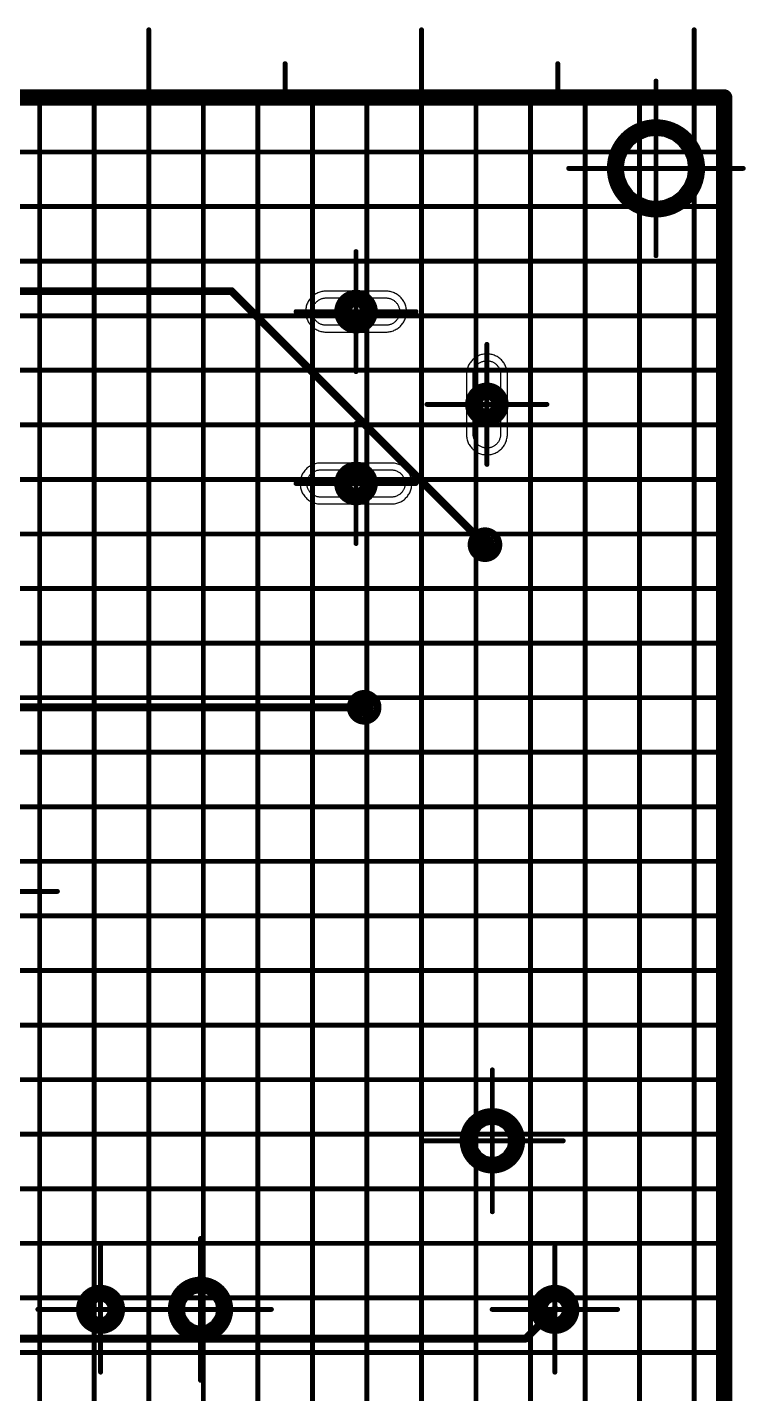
# Model space of a CAD drawing. Header units: millimetres. Extents: x 57 to 898, y 51 to 645.
# Drawn here: x 714.6 to 741, y 469.9 to 520 of the extents above; entities that cross this region are included whole.
import ezdxf

# ---------------------------------------------------------------- set-up
doc = ezdxf.new("R2010")
doc.units = ezdxf.units.MM
for name, color, linetype in [('Mechanical11', 56, 'Continuous'), ('Mechanical12', 56, 'Continuous'), ('Mechanical7', 56, 'Continuous'), ('Mechanical9', 56, 'Continuous')]:
    doc.layers.add(name, color=color, linetype=linetype)

msp = doc.modelspace()

# ---------------------------------------------------------------- linework, layer by layer
at = {"layer": 'Mechanical11', "color": 7}
for p, q in [((737.978, 515.992), (737.665, 516.034)), ((737.665, 516.034), (737.665, 514.823)), ((738.27, 515.872), (737.978, 515.992)), ((738.521, 515.679), (738.27, 515.872)), ((738.713, 515.428), (738.521, 515.679)), ((738.834, 515.137), (738.713, 515.428)), ((738.875, 514.823), (738.834, 515.137)), ((737.665, 514.823), (738.875, 514.823)), ((737.665, 514.823), (737.665, 513.613)), ((738.875, 514.823), (737.665, 514.823)), ((738.713, 514.218), (738.834, 514.51)), ((738.834, 514.51), (738.875, 514.823)), ((738.27, 513.775), (738.521, 513.967)), ((738.521, 513.967), (738.713, 514.218)), ((737.665, 513.613), (737.978, 513.654)), ((737.978, 513.654), (738.27, 513.775)), ((726.665, 509.573), (726.461, 509.573)), ((726.461, 509.573), (726.476, 509.495)), ((726.476, 509.495), (726.521, 509.429)), ((726.521, 509.429), (726.587, 509.385)), ((726.587, 509.385), (726.665, 509.369)), ((726.743, 509.762), (726.665, 509.777)), ((726.665, 509.777), (726.665, 509.573)), ((726.665, 509.573), (726.869, 509.573)), ((726.665, 509.369), (726.665, 509.573)), ((726.809, 509.717), (726.743, 509.762)), ((726.853, 509.651), (726.809, 509.717)), ((726.869, 509.573), (726.853, 509.651)), ((731.543, 506.362), (731.465, 506.377)), ((731.465, 506.377), (731.465, 506.173)), ((731.609, 506.317), (731.543, 506.362)), ((731.653, 506.251), (731.609, 506.317)), ((731.465, 506.173), (731.261, 506.173)), ((731.261, 506.173), (731.276, 506.095)), ((731.276, 506.095), (731.321, 506.029)), ((731.321, 506.029), (731.387, 505.985)), ((731.387, 505.985), (731.465, 505.969)), ((731.465, 506.173), (731.669, 506.173)), ((731.465, 505.969), (731.465, 506.173)), ((731.669, 506.173), (731.653, 506.251)), ((726.743, 503.462), (726.665, 503.477)), ((726.665, 503.477), (726.665, 503.273)), ((726.809, 503.418), (726.743, 503.462)), ((726.853, 503.351), (726.809, 503.418)), ((726.869, 503.273), (726.853, 503.351)), ((726.665, 503.273), (726.461, 503.273)), ((726.461, 503.273), (726.476, 503.195)), ((726.476, 503.195), (726.521, 503.129)), ((726.521, 503.129), (726.587, 503.085)), ((726.587, 503.085), (726.665, 503.069)), ((726.665, 503.273), (726.869, 503.273)), ((726.665, 503.069), (726.665, 503.273)), ((731.665, 479.793), (731.431, 479.747)), ((731.665, 479.181), (731.665, 479.793)), ((731.1, 479.416), (731.053, 479.181)), ((731.232, 479.614), (731.1, 479.416)), ((731.431, 479.747), (731.232, 479.614)), ((731.053, 479.181), (731.665, 479.181)), ((731.665, 479.181), (731.665, 478.57)), ((732.276, 479.181), (731.665, 479.181)), ((732.097, 478.749), (732.23, 478.947)), ((732.23, 478.947), (732.276, 479.181)), ((731.665, 478.57), (731.899, 478.616)), ((731.899, 478.616), (732.097, 478.749)), ((717.414, 473.285), (717.297, 473.308)), ((717.297, 473.308), (717.297, 473.002)), ((717.514, 473.219), (717.414, 473.285)), ((720.53, 473.435), (720.397, 473.237)), ((720.728, 473.568), (720.53, 473.435)), ((720.962, 473.614), (720.728, 473.568)), ((720.962, 473.002), (720.962, 473.614)), ((734.074, 473.285), (733.957, 473.308)), ((733.957, 473.308), (733.957, 473.002)), ((734.173, 473.219), (734.074, 473.285)), ((717.297, 473.002), (717.603, 473.002)), ((717.58, 473.119), (717.514, 473.219)), ((717.603, 473.002), (717.58, 473.119)), ((720.397, 473.237), (720.35, 473.002)), ((720.35, 473.002), (720.962, 473.002)), ((720.962, 473.002), (720.962, 472.391)), ((721.574, 473.002), (720.962, 473.002)), ((721.395, 472.57), (721.527, 472.768)), ((721.527, 472.768), (721.574, 473.002)), ((733.957, 473.002), (734.263, 473.002)), ((734.24, 473.119), (734.173, 473.219)), ((734.263, 473.002), (734.24, 473.119)), ((720.962, 472.391), (721.196, 472.437)), ((721.196, 472.437), (721.395, 472.57))]:
    msp.add_line(p, q, dxfattribs=at)
for points, const_width in [([(731.572, 501.03, 1), (731.216, 501.03, 1)], 0.356), ([(731.128, 501.03, 1), (731.305, 501.03, 1)], 0.178), ([(731.483, 501.03, 1), (731.661, 501.03, 1)], 0.178), ([(727.141, 495.071, 1), (726.786, 495.071, 1)], 0.356), ([(726.697, 495.071, 1), (726.875, 495.071, 1)], 0.178), ([(727.052, 495.071, 1), (727.23, 495.071, 1)], 0.178)]:
    msp.add_lwpolyline(points, format="xyb", close=True, dxfattribs=dict(at, const_width=const_width))
at = {"layer": 'Mechanical12', "color": 7}
for p, q in [((737.06, 515.872), (736.809, 515.679)), ((737.351, 515.992), (737.06, 515.872)), ((737.665, 516.034), (737.351, 515.992)), ((737.665, 514.823), (737.665, 516.034)), ((736.617, 515.428), (736.496, 515.137)), ((736.809, 515.679), (736.617, 515.428)), ((736.496, 515.137), (736.454, 514.823)), ((736.454, 514.823), (737.665, 514.823)), ((737.665, 514.823), (736.454, 514.823)), ((736.454, 514.823), (736.496, 514.51)), ((736.496, 514.51), (736.617, 514.218)), ((737.665, 513.613), (737.665, 514.823)), ((736.617, 514.218), (736.809, 513.967)), ((736.809, 513.967), (737.06, 513.775)), ((737.06, 513.775), (737.351, 513.654)), ((737.351, 513.654), (737.665, 513.613)), ((725.525, 510.322), (725.486, 510.319)), ((725.565, 510.323), (725.525, 510.322)), ((726.665, 510.323), (725.565, 510.323)), ((726.665, 510.073), (726.665, 510.323)), ((727.765, 510.323), (726.665, 510.323)), ((726.665, 510.323), (726.665, 510.073)), ((727.804, 510.322), (727.765, 510.323)), ((727.843, 510.319), (727.804, 510.322)), ((724.865, 509.842), (724.851, 509.805)), ((724.88, 509.878), (724.865, 509.842)), ((724.896, 509.914), (724.88, 509.878)), ((724.915, 509.948), (724.896, 509.914)), ((724.936, 509.982), (724.915, 509.948)), ((724.958, 510.014), (724.936, 509.982)), ((724.982, 510.045), (724.958, 510.014)), ((725.007, 510.075), (724.982, 510.045)), ((725.034, 510.104), (725.007, 510.075)), ((725.063, 510.131), (725.034, 510.104)), ((725.093, 510.156), (725.063, 510.131)), ((725.124, 510.18), (725.093, 510.156)), ((725.119, 509.8), (725.132, 509.823)), ((725.156, 510.202), (725.124, 510.18)), ((725.132, 509.823), (725.145, 509.846)), ((725.145, 509.846), (725.16, 509.867)), ((725.19, 510.223), (725.156, 510.202)), ((725.16, 509.867), (725.176, 509.888)), ((725.176, 509.888), (725.193, 509.908)), ((725.224, 510.242), (725.19, 510.223)), ((725.193, 509.908), (725.211, 509.927)), ((725.211, 509.927), (725.23, 509.945)), ((725.26, 510.258), (725.224, 510.242)), ((725.23, 509.945), (725.25, 509.962)), ((725.25, 509.962), (725.271, 509.978)), ((725.296, 510.273), (725.26, 510.258)), ((725.271, 509.978), (725.292, 509.993)), ((725.292, 509.993), (725.315, 510.006)), ((725.333, 510.287), (725.296, 510.273)), ((725.315, 510.006), (725.338, 510.019)), ((725.371, 510.298), (725.333, 510.287)), ((725.338, 510.019), (725.361, 510.03)), ((725.361, 510.03), (725.386, 510.04)), ((725.409, 510.307), (725.371, 510.298)), ((725.386, 510.04), (725.41, 510.049)), ((725.447, 510.314), (725.409, 510.307)), ((725.41, 510.049), (725.435, 510.056)), ((725.435, 510.056), (725.461, 510.062)), ((725.486, 510.319), (725.447, 510.314)), ((725.461, 510.062), (725.487, 510.067)), ((725.487, 510.067), (725.512, 510.071)), ((725.512, 510.071), (725.539, 510.073)), ((725.539, 510.073), (725.565, 510.073)), ((725.565, 510.073), (726.665, 510.073)), ((726.665, 510.073), (727.765, 510.073)), ((727.765, 510.073), (727.791, 510.073)), ((727.791, 510.073), (727.817, 510.071)), ((727.817, 510.071), (727.843, 510.067)), ((727.882, 510.314), (727.843, 510.319)), ((727.843, 510.067), (727.869, 510.062)), ((727.869, 510.062), (727.894, 510.056)), ((727.921, 510.307), (727.882, 510.314)), ((727.894, 510.056), (727.919, 510.049)), ((727.919, 510.049), (727.944, 510.04)), ((727.959, 510.298), (727.921, 510.307)), ((727.944, 510.04), (727.968, 510.03)), ((727.996, 510.287), (727.959, 510.298)), ((727.968, 510.03), (727.992, 510.019)), ((727.992, 510.019), (728.015, 510.006)), ((728.034, 510.273), (727.996, 510.287)), ((728.015, 510.006), (728.037, 509.993)), ((728.07, 510.258), (728.034, 510.273)), ((728.037, 509.993), (728.059, 509.978)), ((728.059, 509.978), (728.079, 509.962)), ((728.105, 510.242), (728.07, 510.258)), ((728.079, 509.962), (728.099, 509.945)), ((728.099, 509.945), (728.118, 509.927)), ((728.14, 510.223), (728.105, 510.242)), ((728.118, 509.927), (728.136, 509.908)), ((728.136, 509.908), (728.153, 509.888)), ((728.173, 510.202), (728.14, 510.223)), ((728.153, 509.888), (728.169, 509.867)), ((728.169, 509.867), (728.184, 509.846)), ((728.206, 510.18), (728.173, 510.202)), ((728.184, 509.846), (728.198, 509.823)), ((728.198, 509.823), (728.21, 509.8)), ((728.237, 510.156), (728.206, 510.18)), ((728.267, 510.131), (728.237, 510.156)), ((728.295, 510.104), (728.267, 510.131)), ((728.322, 510.075), (728.295, 510.104)), ((728.348, 510.045), (728.322, 510.075)), ((728.371, 510.014), (728.348, 510.045)), ((728.394, 509.982), (728.371, 510.014)), ((728.414, 509.948), (728.394, 509.982)), ((728.433, 509.914), (728.414, 509.948)), ((728.45, 509.878), (728.433, 509.914)), ((728.465, 509.842), (728.45, 509.878)), ((728.478, 509.805), (728.465, 509.842)), ((724.816, 509.613), (724.815, 509.573)), ((724.815, 509.573), (724.816, 509.534)), ((724.819, 509.652), (724.816, 509.613)), ((724.816, 509.534), (724.819, 509.495)), ((724.824, 509.691), (724.819, 509.652)), ((724.819, 509.495), (724.824, 509.456)), ((724.831, 509.729), (724.824, 509.691)), ((724.824, 509.456), (724.831, 509.417)), ((724.84, 509.767), (724.831, 509.729)), ((724.831, 509.417), (724.84, 509.379)), ((724.851, 509.805), (724.84, 509.767)), ((724.84, 509.379), (724.851, 509.342)), ((724.851, 509.342), (724.865, 509.305)), ((725.065, 509.599), (725.067, 509.626)), ((725.065, 509.573), (725.065, 509.599)), ((725.065, 509.547), (725.065, 509.573)), ((725.067, 509.521), (725.065, 509.547)), ((725.067, 509.626), (725.071, 509.652)), ((725.071, 509.495), (725.067, 509.521)), ((725.071, 509.652), (725.076, 509.677)), ((725.076, 509.469), (725.071, 509.495)), ((725.076, 509.677), (725.082, 509.703)), ((725.082, 509.444), (725.076, 509.469)), ((725.082, 509.703), (725.089, 509.728)), ((725.089, 509.419), (725.082, 509.444)), ((725.089, 509.728), (725.098, 509.752)), ((725.098, 509.394), (725.089, 509.419)), ((725.098, 509.752), (725.108, 509.777)), ((725.108, 509.37), (725.098, 509.394)), ((725.108, 509.777), (725.119, 509.8)), ((725.119, 509.346), (725.108, 509.37)), ((725.132, 509.323), (725.119, 509.346)), ((725.145, 509.301), (725.132, 509.323)), ((726.476, 509.651), (726.461, 509.573)), ((726.461, 509.573), (726.665, 509.573)), ((726.521, 509.717), (726.476, 509.651)), ((726.587, 509.762), (726.521, 509.717)), ((726.665, 509.777), (726.587, 509.762)), ((726.665, 509.573), (726.665, 509.777)), ((726.869, 509.573), (726.665, 509.573)), ((726.665, 509.573), (726.665, 509.369)), ((726.665, 509.369), (726.743, 509.385)), ((726.743, 509.385), (726.809, 509.429)), ((726.809, 509.429), (726.853, 509.495)), ((726.853, 509.495), (726.869, 509.573)), ((728.198, 509.323), (728.184, 509.301)), ((728.21, 509.346), (728.198, 509.323)), ((728.21, 509.8), (728.222, 509.777)), ((728.222, 509.37), (728.21, 509.346)), ((728.222, 509.777), (728.232, 509.752)), ((728.232, 509.394), (728.222, 509.37)), ((728.232, 509.752), (728.24, 509.728)), ((728.24, 509.419), (728.232, 509.394)), ((728.24, 509.728), (728.248, 509.703)), ((728.248, 509.444), (728.24, 509.419)), ((728.248, 509.703), (728.254, 509.677)), ((728.254, 509.469), (728.248, 509.444)), ((728.254, 509.677), (728.259, 509.652)), ((728.259, 509.495), (728.254, 509.469)), ((728.259, 509.652), (728.262, 509.626)), ((728.262, 509.521), (728.259, 509.495)), ((728.262, 509.626), (728.264, 509.599)), ((728.264, 509.547), (728.262, 509.521)), ((728.264, 509.599), (728.265, 509.573)), ((728.265, 509.573), (728.264, 509.547)), ((728.465, 509.305), (728.478, 509.342)), ((728.489, 509.767), (728.478, 509.805)), ((728.478, 509.342), (728.489, 509.379)), ((728.498, 509.729), (728.489, 509.767)), ((728.489, 509.379), (728.498, 509.417)), ((728.505, 509.691), (728.498, 509.729)), ((728.498, 509.417), (728.505, 509.456)), ((728.511, 509.652), (728.505, 509.691)), ((728.505, 509.456), (728.511, 509.495)), ((728.514, 509.613), (728.511, 509.652)), ((728.511, 509.495), (728.514, 509.534)), ((728.515, 509.573), (728.514, 509.613)), ((728.514, 509.534), (728.515, 509.573)), ((724.865, 509.305), (724.88, 509.268)), ((724.88, 509.268), (724.896, 509.233)), ((724.896, 509.233), (724.915, 509.198)), ((724.915, 509.198), (724.936, 509.165)), ((724.936, 509.165), (724.958, 509.132)), ((724.958, 509.132), (724.982, 509.101)), ((724.982, 509.101), (725.007, 509.071)), ((725.007, 509.071), (725.034, 509.043)), ((725.034, 509.043), (725.063, 509.016)), ((725.063, 509.016), (725.093, 508.99)), ((725.093, 508.99), (725.124, 508.967)), ((725.124, 508.967), (725.156, 508.944)), ((725.16, 509.279), (725.145, 509.301)), ((725.156, 508.944), (725.19, 508.924)), ((725.176, 509.259), (725.16, 509.279)), ((725.193, 509.239), (725.176, 509.259)), ((725.19, 508.924), (725.224, 508.905)), ((725.211, 509.22), (725.193, 509.239)), ((725.23, 509.202), (725.211, 509.22)), ((725.224, 508.905), (725.26, 508.888)), ((725.25, 509.185), (725.23, 509.202)), ((725.271, 509.169), (725.25, 509.185)), ((725.26, 508.888), (725.296, 508.873)), ((725.292, 509.154), (725.271, 509.169)), ((725.315, 509.14), (725.292, 509.154)), ((725.296, 508.873), (725.333, 508.86)), ((725.338, 509.128), (725.315, 509.14)), ((725.333, 508.86), (725.371, 508.849)), ((725.361, 509.117), (725.338, 509.128)), ((725.386, 509.107), (725.361, 509.117)), ((725.371, 508.849), (725.409, 508.84)), ((725.41, 509.098), (725.386, 509.107)), ((725.409, 508.84), (725.447, 508.833)), ((725.435, 509.09), (725.41, 509.098)), ((725.461, 509.084), (725.435, 509.09)), ((725.447, 508.833), (725.486, 508.827)), ((725.487, 509.079), (725.461, 509.084)), ((725.486, 508.827), (725.525, 508.824)), ((725.512, 509.076), (725.487, 509.079)), ((725.539, 509.074), (725.512, 509.076)), ((725.525, 508.824), (725.565, 508.823)), ((725.565, 509.073), (725.539, 509.074)), ((726.665, 509.073), (725.565, 509.073)), ((725.565, 508.823), (726.665, 508.823)), ((726.665, 508.823), (726.665, 509.073)), ((727.765, 509.073), (726.665, 509.073)), ((726.665, 509.073), (726.665, 508.823)), ((726.665, 508.823), (727.765, 508.823)), ((727.791, 509.074), (727.765, 509.073)), ((727.765, 508.823), (727.804, 508.824)), ((727.817, 509.076), (727.791, 509.074)), ((727.804, 508.824), (727.843, 508.827)), ((727.843, 509.079), (727.817, 509.076)), ((727.869, 509.084), (727.843, 509.079)), ((727.843, 508.827), (727.882, 508.833)), ((727.894, 509.09), (727.869, 509.084)), ((727.882, 508.833), (727.921, 508.84)), ((727.919, 509.098), (727.894, 509.09)), ((727.944, 509.107), (727.919, 509.098)), ((727.921, 508.84), (727.959, 508.849)), ((727.968, 509.117), (727.944, 509.107)), ((727.959, 508.849), (727.996, 508.86)), ((727.992, 509.128), (727.968, 509.117)), ((728.015, 509.14), (727.992, 509.128)), ((727.996, 508.86), (728.034, 508.873)), ((728.037, 509.154), (728.015, 509.14)), ((728.034, 508.873), (728.07, 508.888)), ((728.059, 509.169), (728.037, 509.154)), ((728.079, 509.185), (728.059, 509.169)), ((728.07, 508.888), (728.105, 508.905)), ((728.099, 509.202), (728.079, 509.185)), ((728.118, 509.22), (728.099, 509.202)), ((728.105, 508.905), (728.14, 508.924)), ((728.136, 509.239), (728.118, 509.22)), ((728.153, 509.259), (728.136, 509.239)), ((728.14, 508.924), (728.173, 508.944)), ((728.169, 509.279), (728.153, 509.259)), ((728.184, 509.301), (728.169, 509.279)), ((728.173, 508.944), (728.206, 508.967)), ((728.206, 508.967), (728.237, 508.99)), ((728.237, 508.99), (728.267, 509.016)), ((728.267, 509.016), (728.295, 509.043)), ((728.295, 509.043), (728.322, 509.071)), ((728.322, 509.071), (728.348, 509.101)), ((728.348, 509.101), (728.371, 509.132)), ((728.371, 509.132), (728.394, 509.165)), ((728.394, 509.165), (728.414, 509.198)), ((728.414, 509.198), (728.433, 509.233)), ((728.433, 509.233), (728.45, 509.268)), ((728.45, 509.268), (728.465, 509.305)), ((730.963, 507.831), (730.934, 507.804)), ((730.993, 507.856), (730.963, 507.831)), ((731.024, 507.88), (730.993, 507.856)), ((731.056, 507.902), (731.024, 507.88)), ((731.09, 507.923), (731.056, 507.902)), ((731.124, 507.942), (731.09, 507.923)), ((731.16, 507.958), (731.124, 507.942)), ((731.196, 507.973), (731.16, 507.958)), ((731.233, 507.987), (731.196, 507.973)), ((731.271, 507.998), (731.233, 507.987)), ((731.309, 508.007), (731.271, 507.998)), ((731.347, 508.014), (731.309, 508.007)), ((731.386, 508.019), (731.347, 508.014)), ((731.425, 508.022), (731.386, 508.019)), ((731.465, 508.023), (731.425, 508.022)), ((731.504, 508.022), (731.465, 508.023)), ((731.543, 508.019), (731.504, 508.022)), ((731.582, 508.014), (731.543, 508.019)), ((731.621, 508.007), (731.582, 508.014)), ((731.659, 507.998), (731.621, 508.007)), ((731.696, 507.987), (731.659, 507.998)), ((731.734, 507.973), (731.696, 507.987)), ((731.77, 507.958), (731.734, 507.973)), ((731.805, 507.942), (731.77, 507.958)), ((731.84, 507.923), (731.805, 507.942)), ((731.873, 507.902), (731.84, 507.923)), ((731.906, 507.88), (731.873, 507.902)), ((731.937, 507.856), (731.906, 507.88)), ((731.967, 507.831), (731.937, 507.856)), ((731.995, 507.804), (731.967, 507.831)), ((730.719, 507.352), (730.716, 507.313)), ((730.724, 507.391), (730.719, 507.352)), ((730.731, 507.429), (730.724, 507.391)), ((730.74, 507.467), (730.731, 507.429)), ((730.751, 507.505), (730.74, 507.467)), ((730.765, 507.542), (730.751, 507.505)), ((730.78, 507.578), (730.765, 507.542)), ((730.796, 507.614), (730.78, 507.578)), ((730.815, 507.648), (730.796, 507.614)), ((730.836, 507.682), (730.815, 507.648)), ((730.858, 507.714), (730.836, 507.682)), ((730.882, 507.745), (730.858, 507.714)), ((730.907, 507.775), (730.882, 507.745)), ((730.934, 507.804), (730.907, 507.775)), ((730.965, 507.299), (730.967, 507.326)), ((730.967, 507.326), (730.971, 507.352)), ((730.971, 507.352), (730.976, 507.377)), ((730.976, 507.377), (730.982, 507.403)), ((730.982, 507.403), (730.989, 507.428)), ((730.989, 507.428), (730.998, 507.452)), ((730.998, 507.452), (731.008, 507.477)), ((731.008, 507.477), (731.019, 507.5)), ((731.019, 507.5), (731.032, 507.523)), ((731.032, 507.523), (731.045, 507.546)), ((731.045, 507.546), (731.06, 507.567)), ((731.06, 507.567), (731.076, 507.588)), ((731.076, 507.588), (731.093, 507.608)), ((731.093, 507.608), (731.111, 507.627)), ((731.111, 507.627), (731.13, 507.645)), ((731.13, 507.645), (731.15, 507.662)), ((731.15, 507.662), (731.171, 507.678)), ((731.171, 507.678), (731.192, 507.693)), ((731.192, 507.693), (731.215, 507.706)), ((731.215, 507.706), (731.238, 507.719)), ((731.238, 507.719), (731.261, 507.73)), ((731.261, 507.73), (731.286, 507.74)), ((731.286, 507.74), (731.31, 507.749)), ((731.31, 507.749), (731.335, 507.756)), ((731.335, 507.756), (731.361, 507.762)), ((731.361, 507.762), (731.387, 507.767)), ((731.387, 507.767), (731.412, 507.771)), ((731.412, 507.771), (731.439, 507.773)), ((731.439, 507.773), (731.465, 507.773)), ((731.465, 507.773), (731.491, 507.773)), ((731.491, 507.773), (731.517, 507.771)), ((731.517, 507.771), (731.543, 507.767)), ((731.543, 507.767), (731.569, 507.762)), ((731.569, 507.762), (731.594, 507.756)), ((731.594, 507.756), (731.619, 507.749)), ((731.619, 507.749), (731.644, 507.74)), ((731.644, 507.74), (731.668, 507.73)), ((731.668, 507.73), (731.692, 507.719)), ((731.692, 507.719), (731.715, 507.706)), ((731.715, 507.706), (731.737, 507.693)), ((731.737, 507.693), (731.759, 507.678)), ((731.759, 507.678), (731.779, 507.662)), ((731.779, 507.662), (731.799, 507.645)), ((731.799, 507.645), (731.818, 507.627)), ((731.818, 507.627), (731.836, 507.608)), ((731.836, 507.608), (731.853, 507.588)), ((731.853, 507.588), (731.869, 507.567)), ((731.869, 507.567), (731.884, 507.546)), ((731.884, 507.546), (731.898, 507.523)), ((731.898, 507.523), (731.91, 507.5)), ((731.91, 507.5), (731.922, 507.477)), ((731.922, 507.477), (731.932, 507.452)), ((731.932, 507.452), (731.94, 507.428)), ((731.94, 507.428), (731.948, 507.403)), ((731.948, 507.403), (731.954, 507.377)), ((731.954, 507.377), (731.959, 507.352)), ((731.959, 507.352), (731.962, 507.326)), ((731.962, 507.326), (731.964, 507.299)), ((732.022, 507.775), (731.995, 507.804)), ((732.048, 507.745), (732.022, 507.775)), ((732.071, 507.714), (732.048, 507.745)), ((732.094, 507.682), (732.071, 507.714)), ((732.114, 507.648), (732.094, 507.682)), ((732.133, 507.614), (732.114, 507.648)), ((732.15, 507.578), (732.133, 507.614)), ((732.165, 507.542), (732.15, 507.578)), ((732.178, 507.505), (732.165, 507.542)), ((732.189, 507.467), (732.178, 507.505)), ((732.198, 507.429), (732.189, 507.467)), ((732.205, 507.391), (732.198, 507.429)), ((732.211, 507.352), (732.205, 507.391)), ((732.214, 507.313), (732.211, 507.352)), ((730.716, 507.313), (730.715, 507.273)), ((730.715, 507.273), (730.715, 506.173)), ((730.965, 507.273), (730.965, 507.299)), ((730.965, 506.173), (730.965, 507.273)), ((731.964, 507.299), (731.965, 507.273)), ((731.965, 507.273), (731.965, 506.173)), ((732.215, 507.273), (732.214, 507.313)), ((732.215, 506.173), (732.215, 507.273)), ((731.321, 506.317), (731.276, 506.251)), ((731.387, 506.362), (731.321, 506.317)), ((731.465, 506.377), (731.387, 506.362)), ((731.465, 506.173), (731.465, 506.377)), ((730.965, 506.173), (730.715, 506.173)), ((730.715, 506.173), (730.715, 505.073)), ((730.715, 506.173), (730.965, 506.173)), ((730.965, 505.073), (730.965, 506.173)), ((731.276, 506.251), (731.261, 506.173)), ((731.261, 506.173), (731.465, 506.173)), ((731.669, 506.173), (731.465, 506.173)), ((731.465, 506.173), (731.465, 505.969)), ((731.465, 505.969), (731.543, 505.985)), ((731.543, 505.985), (731.609, 506.029)), ((731.609, 506.029), (731.653, 506.095)), ((731.653, 506.095), (731.669, 506.173)), ((732.215, 506.173), (731.965, 506.173)), ((731.965, 506.173), (731.965, 505.073)), ((731.965, 506.173), (732.215, 506.173)), ((732.215, 505.073), (732.215, 506.173)), ((730.715, 505.073), (730.716, 505.034)), ((730.716, 505.034), (730.719, 504.995)), ((730.719, 504.995), (730.724, 504.956)), ((730.724, 504.956), (730.731, 504.917)), ((730.731, 504.917), (730.74, 504.879)), ((730.74, 504.879), (730.751, 504.842)), ((730.751, 504.842), (730.765, 504.805)), ((730.965, 505.047), (730.965, 505.073)), ((730.967, 505.021), (730.965, 505.047)), ((730.971, 504.995), (730.967, 505.021)), ((730.976, 504.969), (730.971, 504.995)), ((730.982, 504.944), (730.976, 504.969)), ((730.989, 504.919), (730.982, 504.944)), ((730.998, 504.894), (730.989, 504.919)), ((731.008, 504.87), (730.998, 504.894)), ((731.019, 504.846), (731.008, 504.87)), ((731.032, 504.823), (731.019, 504.846)), ((731.045, 504.801), (731.032, 504.823)), ((731.898, 504.823), (731.884, 504.801)), ((731.91, 504.846), (731.898, 504.823)), ((731.922, 504.87), (731.91, 504.846)), ((731.932, 504.894), (731.922, 504.87)), ((731.94, 504.919), (731.932, 504.894)), ((731.948, 504.944), (731.94, 504.919)), ((731.954, 504.969), (731.948, 504.944)), ((731.959, 504.995), (731.954, 504.969)), ((731.962, 505.021), (731.959, 504.995)), ((731.964, 505.047), (731.962, 505.021)), ((731.965, 505.073), (731.964, 505.047)), ((732.165, 504.805), (732.178, 504.842)), ((732.178, 504.842), (732.189, 504.879)), ((732.189, 504.879), (732.198, 504.917)), ((732.198, 504.917), (732.205, 504.956)), ((732.205, 504.956), (732.211, 504.995)), ((732.211, 504.995), (732.214, 505.034)), ((732.214, 505.034), (732.215, 505.073)), ((730.765, 504.805), (730.78, 504.768)), ((730.78, 504.768), (730.796, 504.733)), ((730.796, 504.733), (730.815, 504.698)), ((730.815, 504.698), (730.836, 504.665)), ((730.836, 504.665), (730.858, 504.632)), ((730.858, 504.632), (730.882, 504.601)), ((730.882, 504.601), (730.907, 504.571)), ((730.907, 504.571), (730.934, 504.543)), ((730.934, 504.543), (730.963, 504.516)), ((730.963, 504.516), (730.993, 504.49)), ((730.993, 504.49), (731.024, 504.467)), ((731.024, 504.467), (731.056, 504.444)), ((731.06, 504.779), (731.045, 504.801)), ((731.056, 504.444), (731.09, 504.424)), ((731.076, 504.759), (731.06, 504.779)), ((731.093, 504.739), (731.076, 504.759)), ((731.09, 504.424), (731.124, 504.405)), ((731.111, 504.72), (731.093, 504.739)), ((731.13, 504.702), (731.111, 504.72)), ((731.124, 504.405), (731.16, 504.388)), ((731.15, 504.685), (731.13, 504.702)), ((731.171, 504.669), (731.15, 504.685)), ((731.16, 504.388), (731.196, 504.373)), ((731.192, 504.654), (731.171, 504.669)), ((731.215, 504.64), (731.192, 504.654)), ((731.196, 504.373), (731.233, 504.36)), ((731.238, 504.628), (731.215, 504.64)), ((731.233, 504.36), (731.271, 504.349)), ((731.261, 504.617), (731.238, 504.628)), ((731.286, 504.607), (731.261, 504.617)), ((731.271, 504.349), (731.309, 504.34)), ((731.31, 504.598), (731.286, 504.607)), ((731.309, 504.34), (731.347, 504.333)), ((731.335, 504.59), (731.31, 504.598)), ((731.361, 504.584), (731.335, 504.59)), ((731.347, 504.333), (731.386, 504.327)), ((731.387, 504.579), (731.361, 504.584)), ((731.386, 504.327), (731.425, 504.324)), ((731.412, 504.576), (731.387, 504.579)), ((731.439, 504.574), (731.412, 504.576)), ((731.425, 504.324), (731.465, 504.323)), ((731.465, 504.573), (731.439, 504.574)), ((731.491, 504.574), (731.465, 504.573)), ((731.465, 504.323), (731.504, 504.324)), ((731.517, 504.576), (731.491, 504.574)), ((731.504, 504.324), (731.543, 504.327)), ((731.543, 504.579), (731.517, 504.576)), ((731.569, 504.584), (731.543, 504.579)), ((731.543, 504.327), (731.582, 504.333)), ((731.594, 504.59), (731.569, 504.584)), ((731.582, 504.333), (731.621, 504.34)), ((731.619, 504.598), (731.594, 504.59)), ((731.644, 504.607), (731.619, 504.598)), ((731.621, 504.34), (731.659, 504.349)), ((731.668, 504.617), (731.644, 504.607)), ((731.659, 504.349), (731.696, 504.36)), ((731.692, 504.628), (731.668, 504.617)), ((731.715, 504.64), (731.692, 504.628)), ((731.696, 504.36), (731.734, 504.373)), ((731.737, 504.654), (731.715, 504.64)), ((731.734, 504.373), (731.77, 504.388)), ((731.759, 504.669), (731.737, 504.654)), ((731.779, 504.685), (731.759, 504.669)), ((731.77, 504.388), (731.805, 504.405)), ((731.799, 504.702), (731.779, 504.685)), ((731.818, 504.72), (731.799, 504.702)), ((731.805, 504.405), (731.84, 504.424)), ((731.836, 504.739), (731.818, 504.72)), ((731.853, 504.759), (731.836, 504.739)), ((731.84, 504.424), (731.873, 504.444)), ((731.869, 504.779), (731.853, 504.759)), ((731.884, 504.801), (731.869, 504.779)), ((731.873, 504.444), (731.906, 504.467)), ((731.906, 504.467), (731.937, 504.49)), ((731.937, 504.49), (731.967, 504.516)), ((731.967, 504.516), (731.995, 504.543)), ((731.995, 504.543), (732.022, 504.571)), ((732.022, 504.571), (732.048, 504.601)), ((732.048, 504.601), (732.071, 504.632)), ((732.071, 504.632), (732.094, 504.665)), ((732.094, 504.665), (732.114, 504.698)), ((732.114, 504.698), (732.133, 504.733)), ((732.133, 504.733), (732.15, 504.768)), ((732.15, 504.768), (732.165, 504.805)), ((724.863, 503.831), (724.834, 503.804)), ((724.893, 503.856), (724.863, 503.831)), ((724.924, 503.88), (724.893, 503.856)), ((724.956, 503.902), (724.924, 503.88)), ((724.99, 503.923), (724.956, 503.902)), ((725.024, 503.942), (724.99, 503.923)), ((725.06, 503.958), (725.024, 503.942)), ((725.096, 503.973), (725.06, 503.958)), ((725.133, 503.987), (725.096, 503.973)), ((725.171, 503.998), (725.133, 503.987)), ((725.209, 504.007), (725.171, 503.998)), ((725.247, 504.014), (725.209, 504.007)), ((725.286, 504.019), (725.247, 504.014)), ((725.325, 504.022), (725.286, 504.019)), ((725.365, 504.023), (725.325, 504.022)), ((726.665, 504.023), (725.365, 504.023)), ((727.965, 504.023), (726.665, 504.023)), ((726.665, 504.023), (726.665, 503.773)), ((726.665, 503.773), (726.665, 504.023)), ((728.004, 504.022), (727.965, 504.023)), ((728.043, 504.019), (728.004, 504.022)), ((728.082, 504.014), (728.043, 504.019)), ((728.121, 504.007), (728.082, 504.014)), ((728.159, 503.998), (728.121, 504.007)), ((728.196, 503.987), (728.159, 503.998)), ((728.234, 503.973), (728.196, 503.987)), ((728.27, 503.958), (728.234, 503.973)), ((728.305, 503.942), (728.27, 503.958)), ((728.34, 503.923), (728.305, 503.942)), ((728.373, 503.902), (728.34, 503.923)), ((728.406, 503.88), (728.373, 503.902)), ((728.437, 503.856), (728.406, 503.88)), ((728.467, 503.831), (728.437, 503.856)), ((728.495, 503.804), (728.467, 503.831)), ((724.616, 503.313), (724.615, 503.273)), ((724.619, 503.352), (724.616, 503.313)), ((724.624, 503.391), (724.619, 503.352)), ((724.631, 503.429), (724.624, 503.391)), ((724.64, 503.467), (724.631, 503.429)), ((724.651, 503.505), (724.64, 503.467)), ((724.665, 503.542), (724.651, 503.505)), ((724.68, 503.578), (724.665, 503.542)), ((724.696, 503.614), (724.68, 503.578)), ((724.715, 503.648), (724.696, 503.614)), ((724.736, 503.682), (724.715, 503.648)), ((724.758, 503.714), (724.736, 503.682)), ((724.782, 503.745), (724.758, 503.714)), ((724.807, 503.775), (724.782, 503.745)), ((724.834, 503.804), (724.807, 503.775)), ((724.865, 503.299), (724.867, 503.326)), ((724.867, 503.326), (724.871, 503.352)), ((724.871, 503.352), (724.876, 503.377)), ((724.876, 503.377), (724.882, 503.403)), ((724.882, 503.403), (724.889, 503.428)), ((724.889, 503.428), (724.898, 503.452)), ((724.898, 503.452), (724.908, 503.477)), ((724.908, 503.477), (724.919, 503.5)), ((724.919, 503.5), (724.932, 503.523)), ((724.932, 503.523), (724.945, 503.546)), ((724.945, 503.546), (724.96, 503.567)), ((724.96, 503.567), (724.976, 503.588)), ((724.976, 503.588), (724.993, 503.608)), ((724.993, 503.608), (725.011, 503.627)), ((725.011, 503.627), (725.03, 503.645)), ((725.03, 503.645), (725.05, 503.662)), ((725.05, 503.662), (725.071, 503.678)), ((725.071, 503.678), (725.092, 503.693)), ((725.092, 503.693), (725.115, 503.706)), ((725.115, 503.706), (725.138, 503.719)), ((725.138, 503.719), (725.161, 503.73)), ((725.161, 503.73), (725.186, 503.74)), ((725.186, 503.74), (725.21, 503.749)), ((725.21, 503.749), (725.235, 503.756)), ((725.235, 503.756), (725.261, 503.762)), ((725.261, 503.762), (725.287, 503.767)), ((725.287, 503.767), (725.312, 503.771)), ((725.312, 503.771), (725.339, 503.773)), ((725.339, 503.773), (725.365, 503.773)), ((725.365, 503.773), (726.665, 503.773)), ((726.476, 503.351), (726.461, 503.273)), ((726.521, 503.418), (726.476, 503.351)), ((726.587, 503.462), (726.521, 503.418)), ((726.665, 503.477), (726.587, 503.462)), ((726.665, 503.773), (727.965, 503.773)), ((726.665, 503.273), (726.665, 503.477)), ((727.965, 503.773), (727.991, 503.773)), ((727.991, 503.773), (728.017, 503.771)), ((728.017, 503.771), (728.043, 503.767)), ((728.043, 503.767), (728.069, 503.762)), ((728.069, 503.762), (728.094, 503.756)), ((728.094, 503.756), (728.119, 503.749)), ((728.119, 503.749), (728.144, 503.74)), ((728.144, 503.74), (728.168, 503.73)), ((728.168, 503.73), (728.192, 503.719)), ((728.192, 503.719), (728.215, 503.706)), ((728.215, 503.706), (728.237, 503.693)), ((728.237, 503.693), (728.259, 503.678)), ((728.259, 503.678), (728.279, 503.662)), ((728.279, 503.662), (728.299, 503.645)), ((728.299, 503.645), (728.318, 503.627)), ((728.318, 503.627), (728.336, 503.608)), ((728.336, 503.608), (728.353, 503.588)), ((728.353, 503.588), (728.369, 503.567)), ((728.369, 503.567), (728.384, 503.546)), ((728.384, 503.546), (728.398, 503.523)), ((728.398, 503.523), (728.41, 503.5)), ((728.41, 503.5), (728.421, 503.477)), ((728.421, 503.477), (728.432, 503.452)), ((728.432, 503.452), (728.44, 503.428)), ((728.44, 503.428), (728.448, 503.403)), ((728.448, 503.403), (728.454, 503.377)), ((728.454, 503.377), (728.459, 503.352)), ((728.459, 503.352), (728.462, 503.326)), ((728.462, 503.326), (728.464, 503.299)), ((728.522, 503.775), (728.495, 503.804)), ((728.548, 503.745), (728.522, 503.775)), ((728.571, 503.714), (728.548, 503.745)), ((728.594, 503.682), (728.571, 503.714)), ((728.614, 503.648), (728.594, 503.682)), ((728.633, 503.614), (728.614, 503.648)), ((728.65, 503.578), (728.633, 503.614)), ((728.665, 503.542), (728.65, 503.578)), ((728.678, 503.505), (728.665, 503.542)), ((728.689, 503.467), (728.678, 503.505)), ((728.698, 503.429), (728.689, 503.467)), ((728.705, 503.391), (728.698, 503.429)), ((728.711, 503.352), (728.705, 503.391)), ((728.714, 503.313), (728.711, 503.352)), ((728.715, 503.273), (728.714, 503.313)), ((724.615, 503.273), (724.616, 503.234)), ((724.616, 503.234), (724.619, 503.195)), ((724.619, 503.195), (724.624, 503.156)), ((724.624, 503.156), (724.631, 503.117)), ((724.631, 503.117), (724.64, 503.079)), ((724.64, 503.079), (724.651, 503.042)), ((724.651, 503.042), (724.665, 503.005)), ((724.665, 503.005), (724.68, 502.968)), ((724.68, 502.968), (724.696, 502.933)), ((724.696, 502.933), (724.715, 502.898)), ((724.715, 502.898), (724.736, 502.865)), ((724.736, 502.865), (724.758, 502.832)), ((724.758, 502.832), (724.782, 502.801)), ((724.865, 503.273), (724.865, 503.299)), ((724.865, 503.247), (724.865, 503.273)), ((724.867, 503.221), (724.865, 503.247)), ((724.871, 503.195), (724.867, 503.221)), ((724.876, 503.169), (724.871, 503.195)), ((724.882, 503.144), (724.876, 503.169)), ((724.889, 503.119), (724.882, 503.144)), ((724.898, 503.094), (724.889, 503.119)), ((724.908, 503.07), (724.898, 503.094)), ((724.919, 503.046), (724.908, 503.07)), ((724.932, 503.023), (724.919, 503.046)), ((724.945, 503.001), (724.932, 503.023)), ((724.96, 502.979), (724.945, 503.001)), ((724.976, 502.959), (724.96, 502.979)), ((724.993, 502.939), (724.976, 502.959)), ((725.011, 502.92), (724.993, 502.939)), ((725.03, 502.902), (725.011, 502.92)), ((725.05, 502.885), (725.03, 502.902)), ((725.071, 502.869), (725.05, 502.885)), ((725.092, 502.854), (725.071, 502.869)), ((725.115, 502.84), (725.092, 502.854)), ((725.138, 502.828), (725.115, 502.84)), ((725.161, 502.817), (725.138, 502.828)), ((725.186, 502.807), (725.161, 502.817)), ((726.461, 503.273), (726.665, 503.273)), ((726.869, 503.273), (726.665, 503.273)), ((726.665, 503.273), (726.665, 503.069)), ((726.665, 503.069), (726.743, 503.085)), ((726.743, 503.085), (726.809, 503.129)), ((726.809, 503.129), (726.853, 503.195)), ((726.853, 503.195), (726.869, 503.273)), ((728.168, 502.817), (728.144, 502.807)), ((728.192, 502.828), (728.168, 502.817)), ((728.215, 502.84), (728.192, 502.828)), ((728.237, 502.854), (728.215, 502.84)), ((728.259, 502.869), (728.237, 502.854)), ((728.279, 502.885), (728.259, 502.869)), ((728.299, 502.902), (728.279, 502.885)), ((728.318, 502.92), (728.299, 502.902)), ((728.336, 502.939), (728.318, 502.92)), ((728.353, 502.959), (728.336, 502.939)), ((728.369, 502.979), (728.353, 502.959)), ((728.384, 503.001), (728.369, 502.979)), ((728.398, 503.023), (728.384, 503.001)), ((728.41, 503.046), (728.398, 503.023)), ((728.421, 503.07), (728.41, 503.046)), ((728.432, 503.094), (728.421, 503.07)), ((728.44, 503.119), (728.432, 503.094)), ((728.448, 503.144), (728.44, 503.119)), ((728.454, 503.169), (728.448, 503.144)), ((728.459, 503.195), (728.454, 503.169)), ((728.462, 503.221), (728.459, 503.195)), ((728.464, 503.247), (728.462, 503.221)), ((728.464, 503.299), (728.465, 503.273)), ((728.465, 503.273), (728.464, 503.247)), ((728.548, 502.801), (728.571, 502.832)), ((728.571, 502.832), (728.594, 502.865)), ((728.594, 502.865), (728.614, 502.898)), ((728.614, 502.898), (728.633, 502.933)), ((728.633, 502.933), (728.65, 502.968)), ((728.65, 502.968), (728.665, 503.005)), ((728.665, 503.005), (728.678, 503.042)), ((728.678, 503.042), (728.689, 503.079)), ((728.689, 503.079), (728.698, 503.117)), ((728.698, 503.117), (728.705, 503.156)), ((728.705, 503.156), (728.711, 503.195)), ((728.711, 503.195), (728.714, 503.234)), ((728.714, 503.234), (728.715, 503.273)), ((724.782, 502.801), (724.807, 502.771)), ((724.807, 502.771), (724.834, 502.743)), ((724.834, 502.743), (724.863, 502.716)), ((724.863, 502.716), (724.893, 502.69)), ((724.893, 502.69), (724.924, 502.667)), ((724.924, 502.667), (724.956, 502.644)), ((724.956, 502.644), (724.99, 502.624)), ((724.99, 502.624), (725.024, 502.605)), ((725.024, 502.605), (725.06, 502.588)), ((725.06, 502.588), (725.096, 502.573)), ((725.096, 502.573), (725.133, 502.56)), ((725.133, 502.56), (725.171, 502.549)), ((725.171, 502.549), (725.209, 502.54)), ((725.21, 502.798), (725.186, 502.807)), ((725.209, 502.54), (725.247, 502.533)), ((725.235, 502.79), (725.21, 502.798)), ((725.261, 502.784), (725.235, 502.79)), ((725.247, 502.533), (725.286, 502.527)), ((725.287, 502.779), (725.261, 502.784)), ((725.286, 502.527), (725.325, 502.524)), ((725.312, 502.776), (725.287, 502.779)), ((725.339, 502.774), (725.312, 502.776)), ((725.325, 502.524), (725.365, 502.523)), ((725.365, 502.773), (725.339, 502.774)), ((726.665, 502.773), (725.365, 502.773)), ((725.365, 502.523), (726.665, 502.523)), ((727.965, 502.773), (726.665, 502.773)), ((726.665, 502.773), (726.665, 502.523)), ((726.665, 502.523), (726.665, 502.773)), ((726.665, 502.523), (727.965, 502.523)), ((727.991, 502.774), (727.965, 502.773)), ((727.965, 502.523), (728.004, 502.524)), ((728.017, 502.776), (727.991, 502.774)), ((728.004, 502.524), (728.043, 502.527)), ((728.043, 502.779), (728.017, 502.776)), ((728.069, 502.784), (728.043, 502.779)), ((728.043, 502.527), (728.082, 502.533)), ((728.094, 502.79), (728.069, 502.784)), ((728.082, 502.533), (728.121, 502.54)), ((728.119, 502.798), (728.094, 502.79)), ((728.144, 502.807), (728.119, 502.798)), ((728.121, 502.54), (728.159, 502.549)), ((728.159, 502.549), (728.196, 502.56)), ((728.196, 502.56), (728.234, 502.573)), ((728.234, 502.573), (728.27, 502.588)), ((728.27, 502.588), (728.305, 502.605)), ((728.305, 502.605), (728.34, 502.624)), ((728.34, 502.624), (728.373, 502.644)), ((728.373, 502.644), (728.406, 502.667)), ((728.406, 502.667), (728.437, 502.69)), ((728.437, 502.69), (728.467, 502.716)), ((728.467, 502.716), (728.495, 502.743)), ((728.495, 502.743), (728.522, 502.771)), ((728.522, 502.771), (728.548, 502.801)), ((731.665, 479.793), (731.665, 479.181)), ((731.899, 479.747), (731.665, 479.793)), ((732.097, 479.614), (731.899, 479.747)), ((732.23, 479.416), (732.097, 479.614)), ((732.276, 479.181), (732.23, 479.416)), ((731.665, 479.181), (731.053, 479.181)), ((731.053, 479.181), (731.1, 478.947)), ((731.1, 478.947), (731.232, 478.749)), ((731.665, 479.181), (732.276, 479.181)), ((731.665, 478.57), (731.665, 479.181)), ((731.232, 478.749), (731.431, 478.616)), ((731.431, 478.616), (731.665, 478.57)), ((717.18, 473.285), (717.081, 473.219)), ((717.297, 473.308), (717.18, 473.285)), ((717.297, 473.002), (717.297, 473.308)), ((720.962, 473.614), (720.962, 473.002)), ((721.196, 473.568), (720.962, 473.614)), ((721.395, 473.435), (721.196, 473.568)), ((721.527, 473.237), (721.395, 473.435)), ((733.84, 473.285), (733.741, 473.219)), ((733.957, 473.308), (733.84, 473.285)), ((733.957, 473.002), (733.957, 473.308)), ((717.015, 473.119), (716.991, 473.002)), ((716.991, 473.002), (717.297, 473.002)), ((717.297, 473.002), (716.991, 473.002)), ((716.991, 473.002), (717.015, 472.885)), ((717.081, 473.219), (717.015, 473.119)), ((717.015, 472.885), (717.081, 472.786)), ((717.081, 472.786), (717.18, 472.72)), ((717.297, 472.697), (717.297, 473.002)), ((717.603, 473.002), (717.297, 473.002)), ((717.297, 473.002), (717.297, 472.697)), ((717.414, 472.72), (717.514, 472.786)), ((717.514, 472.786), (717.58, 472.885)), ((717.58, 472.885), (717.603, 473.002)), ((720.962, 473.002), (720.35, 473.002)), ((720.35, 473.002), (720.397, 472.768)), ((720.397, 472.768), (720.53, 472.57)), ((720.962, 473.002), (721.574, 473.002)), ((720.962, 472.391), (720.962, 473.002)), ((721.574, 473.002), (721.527, 473.237)), ((733.675, 473.119), (733.651, 473.002)), ((733.651, 473.002), (733.957, 473.002)), ((733.957, 473.002), (733.651, 473.002)), ((733.651, 473.002), (733.675, 472.885)), ((733.741, 473.219), (733.675, 473.119)), ((733.675, 472.885), (733.741, 472.786)), ((733.741, 472.786), (733.84, 472.72)), ((733.957, 472.697), (733.957, 473.002)), ((734.263, 473.002), (733.957, 473.002)), ((733.957, 473.002), (733.957, 472.697)), ((734.074, 472.72), (734.173, 472.786)), ((734.173, 472.786), (734.24, 472.885)), ((734.24, 472.885), (734.263, 473.002)), ((717.18, 472.72), (717.297, 472.697)), ((717.297, 472.697), (717.414, 472.72)), ((720.53, 472.57), (720.728, 472.437)), ((720.728, 472.437), (720.962, 472.391)), ((733.84, 472.72), (733.957, 472.697)), ((733.957, 472.697), (734.074, 472.72))]:
    msp.add_line(p, q, dxfattribs=at)
for points, const_width in [([(619.065, 517.423), (740.165, 517.423)], 0.6), ([(619.065, 517.423), (740.165, 517.423)], 0.6), ([(740.165, 517.423), (740.165, 336.823)], 0.6), ([(740.165, 517.423), (740.165, 336.823)], 0.6), ([(702.165, 510.323), (722.101, 510.323)], 0.29), ([(722.101, 510.323), (731.394, 501.03)], 0.29), ([(702.555, 495.071), (726.963, 495.071)], 0.29), ([(732.887, 471.932), (733.957, 473.002)], 0.29), ([(704.841, 471.932), (732.887, 471.932)], 0.29)]:
    msp.add_lwpolyline(points, dxfattribs=dict(at, const_width=const_width))
for points, const_width in [([(740.015, 517.423, 1), (740.315, 517.423, 1)], 0.3), ([(740.015, 517.423, 1), (740.315, 517.423, 1)], 0.3), ([(740.015, 517.423, 1), (740.315, 517.423, 1)], 0.3), ([(740.015, 517.423, 1), (740.315, 517.423, 1)], 0.3), ([(739.165, 514.823, 1), (736.165, 514.823, 1)], 0.6), ([(736.015, 514.823, 1), (736.315, 514.823, 1)], 0.3), ([(739.015, 514.823, 1), (739.315, 514.823, 1)], 0.3), ([(722.028, 510.323, 1), (722.173, 510.323, 1)], 0.145), ([(722.028, 510.323, 1), (722.173, 510.323, 1)], 0.145), ([(727.165, 509.573, 1), (726.165, 509.573, 1)], 0.6), ([(726.015, 509.573, 1), (726.315, 509.573, 1)], 0.3), ([(727.015, 509.573, 1), (727.315, 509.573, 1)], 0.3), ([(731.965, 506.173, 1), (730.965, 506.173, 1)], 0.6), ([(730.815, 506.173, 1), (731.115, 506.173, 1)], 0.3), ([(731.815, 506.173, 1), (732.115, 506.173, 1)], 0.3), ([(727.165, 503.273, 1), (726.165, 503.273, 1)], 0.6), ([(726.015, 503.273, 1), (726.315, 503.273, 1)], 0.3), ([(727.015, 503.273, 1), (727.315, 503.273, 1)], 0.3), ([(731.89, 501.03, 1), (730.899, 501.03, 1)], 0.279), ([(730.829, 501.03, 1), (730.969, 501.03, 1)], 0.14), ([(731.322, 501.03, 1), (731.467, 501.03, 1)], 0.145), ([(731.82, 501.03, 1), (731.959, 501.03, 1)], 0.14), ([(727.459, 495.071, 1), (726.468, 495.071, 1)], 0.279), ([(726.398, 495.071, 1), (726.538, 495.071, 1)], 0.14), ([(726.891, 495.071, 1), (727.036, 495.071, 1)], 0.145), ([(727.389, 495.071, 1), (727.529, 495.071, 1)], 0.14), ([(732.565, 479.181, 1), (730.765, 479.181, 1)], 0.6), ([(730.615, 479.181, 1), (730.915, 479.181, 1)], 0.3), ([(732.415, 479.181, 1), (732.715, 479.181, 1)], 0.3), ([(717.897, 473.002, 1), (716.697, 473.002, 1)], 0.6), ([(721.862, 473.002, 1), (720.062, 473.002, 1)], 0.6), ([(734.557, 473.002, 1), (733.357, 473.002, 1)], 0.6), ([(716.547, 473.002, 1), (716.847, 473.002, 1)], 0.3), ([(717.747, 473.002, 1), (718.047, 473.002, 1)], 0.3), ([(719.912, 473.002, 1), (720.212, 473.002, 1)], 0.3), ([(721.712, 473.002, 1), (722.012, 473.002, 1)], 0.3), ([(733.207, 473.002, 1), (733.507, 473.002, 1)], 0.3), ([(734.407, 473.002, 1), (734.707, 473.002, 1)], 0.3), ([(733.885, 473.002, 1), (734.03, 473.002, 1)], 0.145), ([(732.814, 471.932, 1), (732.959, 471.932, 1)], 0.145), ([(732.814, 471.932, 1), (732.959, 471.932, 1)], 0.145)]:
    msp.add_lwpolyline(points, format="xyb", close=True, dxfattribs=dict(at, const_width=const_width))
at = {"layer": 'Mechanical7', "color": 7, "const_width": 0.18}
for points in [[(737.665, 511.623), (737.665, 518.023)], [(734.465, 514.823), (740.865, 514.823)], [(726.665, 507.373), (726.665, 511.773)], [(724.465, 509.573), (728.865, 509.573)], [(731.465, 503.973), (731.465, 508.373)], [(729.265, 506.173), (733.665, 506.173)], [(726.665, 501.073), (726.665, 505.473)], [(724.465, 503.273), (728.865, 503.273)], [(711.615, 488.323), (715.715, 488.323)], [(731.665, 476.581), (731.665, 481.781)], [(729.065, 479.181), (734.265, 479.181)], [(717.297, 470.702), (717.297, 475.302)], [(720.962, 470.402), (720.962, 475.602)], [(733.957, 470.702), (733.957, 475.302)], [(714.997, 473.002), (719.597, 473.002)], [(718.362, 473.002), (723.562, 473.002)], [(731.657, 473.002), (736.257, 473.002)]]:
    msp.add_lwpolyline(points, dxfattribs=at)
at = {"layer": 'Mechanical7', "color": 7, "const_width": 0.09}
for points in [[(737.62, 518.023, 1), (737.71, 518.023, 1)], [(734.42, 514.823, 1), (734.51, 514.823, 1)], [(740.82, 514.823, 1), (740.91, 514.823, 1)], [(726.62, 511.773, 1), (726.71, 511.773, 1)], [(737.62, 511.623, 1), (737.71, 511.623, 1)], [(724.42, 509.573, 1), (724.51, 509.573, 1)], [(728.82, 509.573, 1), (728.91, 509.573, 1)], [(731.42, 508.373, 1), (731.51, 508.373, 1)], [(726.62, 507.373, 1), (726.71, 507.373, 1)], [(729.22, 506.173, 1), (729.31, 506.173, 1)], [(733.62, 506.173, 1), (733.71, 506.173, 1)], [(726.62, 505.473, 1), (726.71, 505.473, 1)], [(731.42, 503.973, 1), (731.51, 503.973, 1)], [(724.42, 503.273, 1), (724.51, 503.273, 1)], [(728.82, 503.273, 1), (728.91, 503.273, 1)], [(726.62, 501.073, 1), (726.71, 501.073, 1)], [(715.67, 488.323, 1), (715.76, 488.323, 1)], [(731.62, 481.781, 1), (731.71, 481.781, 1)], [(729.02, 479.181, 1), (729.11, 479.181, 1)], [(734.22, 479.181, 1), (734.31, 479.181, 1)], [(731.62, 476.581, 1), (731.71, 476.581, 1)], [(717.252, 475.302, 1), (717.342, 475.302, 1)], [(720.917, 475.602, 1), (721.007, 475.602, 1)], [(733.912, 475.302, 1), (734.002, 475.302, 1)], [(714.952, 473.002, 1), (715.042, 473.002, 1)], [(718.317, 473.002, 1), (718.407, 473.002, 1)], [(719.552, 473.002, 1), (719.642, 473.002, 1)], [(723.517, 473.002, 1), (723.607, 473.002, 1)], [(731.612, 473.002, 1), (731.702, 473.002, 1)], [(736.212, 473.002, 1), (736.302, 473.002, 1)], [(717.252, 470.702, 1), (717.342, 470.702, 1)], [(733.912, 470.702, 1), (734.002, 470.702, 1)], [(720.917, 470.402, 1), (721.007, 470.402, 1)]]:
    msp.add_lwpolyline(points, format="xyb", close=True, dxfattribs=at)
at = {"layer": 'Mechanical9', "color": 7, "const_width": 0.18}
for points in [[(719.065, 517.423), (719.065, 519.903)], [(729.065, 517.423), (729.065, 519.903)], [(739.065, 517.423), (739.065, 519.903)], [(719.065, 517.423), (719.065, 518.663)], [(724.065, 517.423), (724.065, 518.663)], [(729.065, 517.423), (729.065, 518.663)], [(734.065, 517.423), (734.065, 518.663)], [(739.065, 517.423), (739.065, 518.663)], [(619.065, 517.423), (740.165, 517.423)], [(715.065, 336.823), (715.065, 517.423)], [(717.065, 336.823), (717.065, 517.423)], [(719.065, 336.823), (719.065, 517.423)], [(721.065, 336.823), (721.065, 517.423)], [(723.065, 336.823), (723.065, 517.423)], [(725.065, 336.823), (725.065, 517.423)], [(727.065, 336.823), (727.065, 517.423)], [(729.065, 336.823), (729.065, 517.423)], [(731.065, 336.823), (731.065, 517.423)], [(733.065, 336.823), (733.065, 517.423)], [(735.065, 336.823), (735.065, 517.423)], [(737.065, 336.823), (737.065, 517.423)], [(739.065, 336.823), (739.065, 517.423)], [(740.165, 336.823), (740.165, 517.423)], [(619.065, 515.423), (740.165, 515.423)], [(619.065, 513.423), (740.165, 513.423)], [(619.065, 511.423), (740.165, 511.423)], [(619.065, 509.423), (740.165, 509.423)], [(619.065, 507.423), (740.165, 507.423)], [(619.065, 505.423), (740.165, 505.423)], [(619.065, 503.423), (740.165, 503.423)], [(619.065, 501.423), (740.165, 501.423)], [(619.065, 499.423), (740.165, 499.423)], [(619.065, 497.423), (740.165, 497.423)], [(619.065, 495.423), (740.165, 495.423)], [(619.065, 493.423), (740.165, 493.423)], [(619.065, 491.423), (740.165, 491.423)], [(619.065, 489.423), (740.165, 489.423)], [(619.065, 487.423), (740.165, 487.423)], [(619.065, 485.423), (740.165, 485.423)], [(619.065, 483.423), (740.165, 483.423)], [(619.065, 481.423), (740.165, 481.423)], [(619.065, 479.423), (740.165, 479.423)], [(619.065, 477.423), (740.165, 477.423)], [(619.065, 475.423), (740.165, 475.423)], [(619.065, 473.423), (740.165, 473.423)], [(619.065, 471.423), (740.165, 471.423)]]:
    msp.add_lwpolyline(points, dxfattribs=at)
at = {"layer": 'Mechanical9', "color": 7, "const_width": 0.09}
for points in [[(719.02, 519.903, 1), (719.11, 519.903, 1)], [(729.02, 519.903, 1), (729.11, 519.903, 1)], [(739.02, 519.903, 1), (739.11, 519.903, 1)], [(719.02, 518.663, 1), (719.11, 518.663, 1)], [(724.02, 518.663, 1), (724.11, 518.663, 1)], [(729.02, 518.663, 1), (729.11, 518.663, 1)], [(734.02, 518.663, 1), (734.11, 518.663, 1)], [(739.02, 518.663, 1), (739.11, 518.663, 1)], [(715.02, 517.423, 1), (715.11, 517.423, 1)], [(717.02, 517.423, 1), (717.11, 517.423, 1)], [(719.02, 517.423, 1), (719.11, 517.423, 1)], [(719.02, 517.423, 1), (719.11, 517.423, 1)], [(719.02, 517.423, 1), (719.11, 517.423, 1)], [(721.02, 517.423, 1), (721.11, 517.423, 1)], [(723.02, 517.423, 1), (723.11, 517.423, 1)], [(724.02, 517.423, 1), (724.11, 517.423, 1)], [(725.02, 517.423, 1), (725.11, 517.423, 1)], [(727.02, 517.423, 1), (727.11, 517.423, 1)], [(729.02, 517.423, 1), (729.11, 517.423, 1)], [(729.02, 517.423, 1), (729.11, 517.423, 1)], [(729.02, 517.423, 1), (729.11, 517.423, 1)], [(731.02, 517.423, 1), (731.11, 517.423, 1)], [(733.02, 517.423, 1), (733.11, 517.423, 1)], [(734.02, 517.423, 1), (734.11, 517.423, 1)], [(735.02, 517.423, 1), (735.11, 517.423, 1)], [(737.02, 517.423, 1), (737.11, 517.423, 1)], [(739.02, 517.423, 1), (739.11, 517.423, 1)], [(739.02, 517.423, 1), (739.11, 517.423, 1)], [(739.02, 517.423, 1), (739.11, 517.423, 1)], [(740.12, 517.423, 1), (740.21, 517.423, 1)], [(740.12, 517.423, 1), (740.21, 517.423, 1)], [(740.12, 515.423, 1), (740.21, 515.423, 1)], [(740.12, 513.423, 1), (740.21, 513.423, 1)], [(740.12, 511.423, 1), (740.21, 511.423, 1)], [(740.12, 509.423, 1), (740.21, 509.423, 1)], [(740.12, 507.423, 1), (740.21, 507.423, 1)], [(740.12, 505.423, 1), (740.21, 505.423, 1)], [(740.12, 503.423, 1), (740.21, 503.423, 1)], [(740.12, 501.423, 1), (740.21, 501.423, 1)], [(740.12, 499.423, 1), (740.21, 499.423, 1)], [(740.12, 497.423, 1), (740.21, 497.423, 1)], [(740.12, 495.423, 1), (740.21, 495.423, 1)], [(740.12, 493.423, 1), (740.21, 493.423, 1)], [(740.12, 491.423, 1), (740.21, 491.423, 1)], [(740.12, 489.423, 1), (740.21, 489.423, 1)], [(740.12, 487.423, 1), (740.21, 487.423, 1)], [(740.12, 485.423, 1), (740.21, 485.423, 1)], [(740.12, 483.423, 1), (740.21, 483.423, 1)], [(740.12, 481.423, 1), (740.21, 481.423, 1)], [(740.12, 479.423, 1), (740.21, 479.423, 1)], [(740.12, 477.423, 1), (740.21, 477.423, 1)], [(740.12, 475.423, 1), (740.21, 475.423, 1)], [(740.12, 473.423, 1), (740.21, 473.423, 1)], [(740.12, 471.423, 1), (740.21, 471.423, 1)]]:
    msp.add_lwpolyline(points, format="xyb", close=True, dxfattribs=at)

doc.saveas('drawing.dxf')
